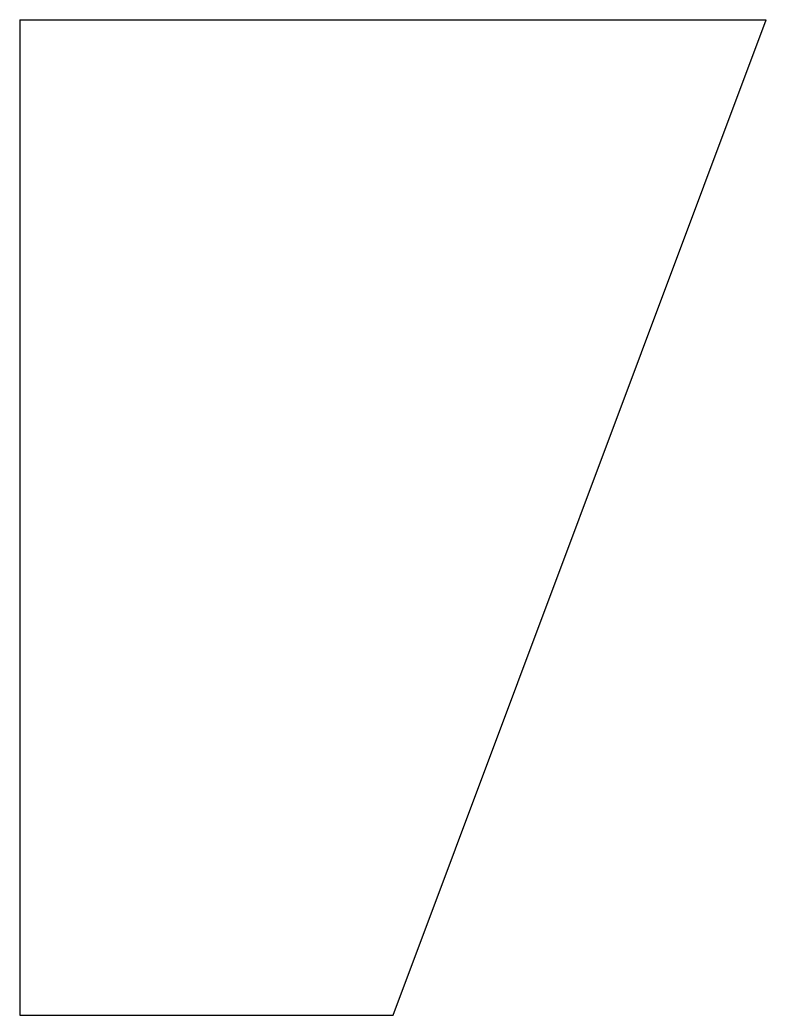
# Model space of a CAD drawing. Header units: millimetres. Extents: x -9.1 to 5.9, y -6.1 to 13.9.
import ezdxf

# ---------------------------------------------------------------- set-up
doc = ezdxf.new("R2010")
doc.units = ezdxf.units.MM
doc.layers.add('Shape2DView', color=7, linetype='CONTINUOUS')

msp = doc.modelspace()

# ---------------------------------------------------------------- linework, layer by layer
at = {"layer": 'Shape2DView'}
for p, q in [((-9.065, 13.93), (5.935, 13.93)), ((-9.065, 13.93), (-9.065, -6.07)), ((-1.565, -6.07), (5.935, 13.93)), ((-9.065, -6.07), (-1.565, -6.07))]:
    msp.add_line(p, q, dxfattribs=at)

doc.saveas('drawing.dxf')
